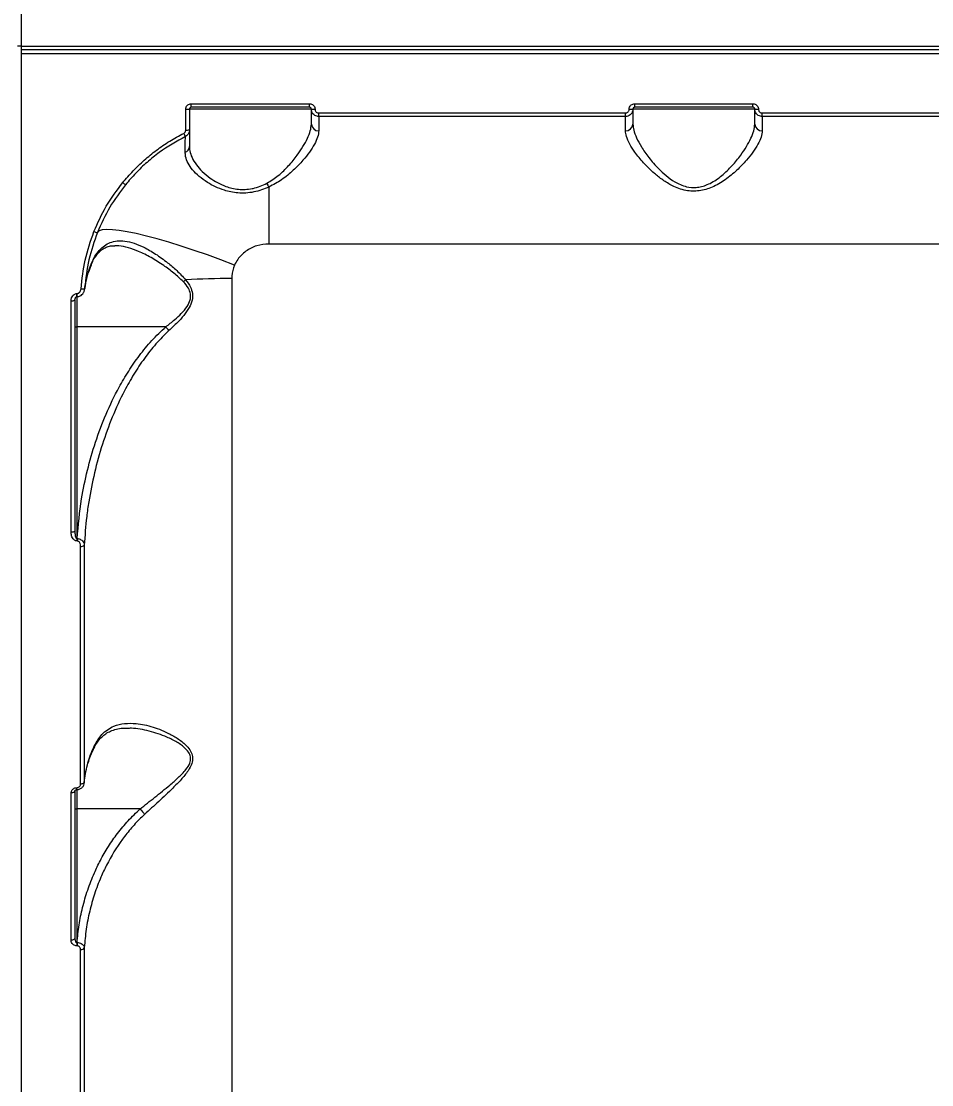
# Model space of a CAD drawing. Header units: millimetres. Extents: x -8760 to 8364, y -7998 to 7451.
# Drawn here: x 1976.4 to 2222.8, y -2688.5 to -2400.8 of the extents above; entities that cross this region are included whole.
import ezdxf

# ---------------------------------------------------------------- set-up
doc = ezdxf.new("R2010")
doc.units = ezdxf.units.MM
for name, color, linetype in [('DIKOM_ОБЪЕКТ', 7, 'Continuous'), ('DIKOM_РАЗМЕР_ЗОНА', 7, 'Continuous'), ('DIKOM_РАЗМЕР_ОБЪЕКТА', 7, 'Continuous')]:
    doc.layers.add(name, color=color, linetype=linetype)
doc.styles.add('style1', font='arial.ttf', dxfattribs={"width": 0.8})
doc.dimstyles.new('1-50', dxfattribs={"dimtxt": 300, "dimasz": 200, "dimexe": 100, "dimexo": 0, "dimgap": 100, "dimtad": 1, "dimtxsty": 'style1', "dimcen": 200, "dimclrd": 7, "dimclre": 7, "dimclrt": 7, "dimadec": 1, "dimazin": 2, "dimtfac": 1, "dimtmove": 0, "dimatfit": 2, "dimfxl": 0, "dimlwd": 25, "dimlwe": 18, "dimarcsym": 0})

# ---------------------------------------------------------------- blocks, each defined once
blk = doc.blocks.new('*D21')
at = {"layer": 'Defpoints', "color": 0, "transparency": 16777216}
for p in [(-7755.65, -10.55), (8364.4, -2410.44), (8364.4, -7897.56)]:
    blk.add_point(p, dxfattribs=at)
at = {"layer": 'DIKOM_РАЗМЕР_ЗОНА', "color": 7, "lineweight": 18, "transparency": 16777216}
for p, q in [((-7755.65, -10.55), (-7755.65, -7997.56)), ((8364.4, -2410.44), (8364.4, -7997.56))]:
    blk.add_line(p, q, dxfattribs=at)
at = {"layer": 'DIKOM_РАЗМЕР_ЗОНА', "color": 7, "lineweight": 25, "transparency": 16777216}
blk.add_line((-7555.65, -7897.56), (8164.4, -7897.56), dxfattribs=at)
at = {"layer": 'DIKOM_РАЗМЕР_ЗОНА', "color": 7, "transparency": 16777216}
for points in [[(-7555.65, -7864.23), (-7555.65, -7930.9), (-7755.65, -7897.56)], [(8164.4, -7864.23), (8164.4, -7930.9), (8364.4, -7897.56)]]:
    blk.add_solid(points, dxfattribs=at)
at = {"layer": 'DIKOM_РАЗМЕР_ЗОНА', "color": 7, "transparency": 16777216, "insert": (1040.74, -7644.39), "char_height": 300, "attachment_point": 5, "style": 'style1'}
blk.add_mtext('16100', dxfattribs=at)
blk = doc.blocks.new('*D19')
at = {"layer": 'Defpoints', "color": 0, "transparency": 16777216}
for p in [(-5756.7, -306.55), (6365.48, -2710.55), (6365.48, -7111.41)]:
    blk.add_point(p, dxfattribs=at)
at = {"layer": 'DIKOM_РАЗМЕР_ОБЪЕКТА', "color": 7, "lineweight": 18, "transparency": 16777216}
for p, q in [((-5756.7, -306.55), (-5756.7, -7211.41)), ((6365.48, -2710.55), (6365.48, -7211.41))]:
    blk.add_line(p, q, dxfattribs=at)
at = {"layer": 'DIKOM_РАЗМЕР_ОБЪЕКТА', "color": 7, "lineweight": 25, "transparency": 16777216}
blk.add_line((-5556.7, -7111.41), (6165.48, -7111.41), dxfattribs=at)
at = {"layer": 'DIKOM_РАЗМЕР_ОБЪЕКТА', "color": 7, "transparency": 16777216}
for points in [[(-5556.7, -7078.08), (-5556.7, -7144.75), (-5756.7, -7111.41)], [(6165.48, -7078.08), (6165.48, -7144.75), (6365.48, -7111.41)]]:
    blk.add_solid(points, dxfattribs=at)
at = {"layer": 'DIKOM_РАЗМЕР_ОБЪЕКТА', "color": 7, "transparency": 16777216, "insert": (1047.24, -6858.24), "char_height": 300, "attachment_point": 5, "style": 'style1'}
blk.add_mtext('12100', dxfattribs=at)

msp = doc.modelspace()

# ---------------------------------------------------------------- linework, layer by layer
at = {"layer": 'DIKOM_ОБЪЕКТ', "color": 7, "linetype": 'Continuous', "lineweight": 15}
for p, q in [((1976.392, -1988.554), (1976.392, -2407.552)), ((1976.392, -2407.552), (2460.392, -2407.552)), ((1976.392, -2407.552), (1976.392, -2408.554)), ((2460.392, -2408.554), (1976.392, -2408.554)), ((1976.392, -2408.554), (1976.392, -2409.557)), ((2460.392, -2409.557), (1976.392, -2409.557)), ((1976.392, -2409.557), (1976.392, -2828.554)), ((2020.892, -2430.219), (2020.892, -2424.592)), ((2021.892, -2424.554), (2021.892, -2430.167)), ((2054.892, -2424.554), (2021.892, -2424.554)), ((2022.392, -2423.089), (2054.391, -2423.089)), ((2022.392, -2424.054), (2022.392, -2423.089)), ((2054.391, -2424.054), (2022.392, -2424.054)), ((2054.391, -2424.054), (2054.391, -2423.089)), ((2054.892, -2428.605), (2054.892, -2424.554)), ((2056.892, -2425.595), (2139.891, -2425.595)), ((2056.892, -2426.554), (2056.892, -2425.595)), ((2139.891, -2426.554), (2139.891, -2425.595)), ((2141.892, -2424.554), (2141.892, -2428.605)), ((2174.892, -2424.554), (2141.892, -2424.554)), ((2142.392, -2423.089), (2174.392, -2423.089)), ((2142.392, -2424.054), (2142.392, -2423.089)), ((2174.392, -2424.054), (2142.392, -2424.054)), ((2174.392, -2424.054), (2174.392, -2423.089)), ((2174.892, -2428.605), (2174.892, -2424.554)), ((2176.892, -2425.595), (2259.892, -2425.595)), ((2176.892, -2426.554), (2176.892, -2425.595)), ((2056.892, -2426.554), (2056.892, -2430.412)), ((2139.891, -2426.554), (2056.892, -2426.554)), ((2139.891, -2430.412), (2139.891, -2426.554)), ((2176.892, -2426.554), (2176.892, -2430.412)), ((2259.892, -2426.554), (2176.892, -2426.554)), ((2043.392, -2445.648), (2043.392, -2461.057)), ((2393.391, -2461.057), (2043.392, -2461.057)), ((1995.29, -2466.703), (1995.278, -2466.732)), ((2033.342, -2470.402), (2033.342, -2790.554)), ((1991.392, -2474.458), (1991.486, -2474.458)), ((1991.392, -2475.301), (1991.392, -2474.458)), ((1991.486, -2475.301), (1991.486, -2474.458)), ((1993.633, -2473.244), (1993.721, -2472.598)), ((1989.892, -2539.066), (1989.892, -2476.4)), ((1990.892, -2476.238), (1990.892, -2538.755)), ((1991.392, -2475.289), (1991.392, -2483.471)), ((1991.392, -2475.301), (1991.486, -2475.301)), ((2015.504, -2483.471), (1991.392, -2483.471)), ((1991.392, -2483.471), (1991.392, -2540.76)), ((1991.392, -2540.76), (1991.513, -2540.76)), ((1991.392, -2540.76), (1991.392, -2541.407)), ((1991.513, -2540.76), (1991.513, -2541.407)), ((1991.513, -2541.407), (1991.392, -2541.407)), ((1992.452, -2607.187), (1992.452, -2542.866)), ((1993.449, -2542.569), (1993.449, -2606.749)), ((1989.892, -2649.439), (1989.892, -2609.576)), ((1990.892, -2609.097), (1990.892, -2648.866)), ((1991.392, -2608.16), (1991.424, -2608.16)), ((1991.392, -2608.684), (1991.392, -2608.16)), ((1991.392, -2608.684), (1991.424, -2608.684)), ((1991.392, -2608.701), (1991.392, -2613.907)), ((1991.424, -2608.684), (1991.424, -2608.16)), ((2008.552, -2613.907), (1991.392, -2613.907)), ((1991.392, -2613.907), (1991.392, -2650.061)), ((1991.392, -2650.061), (1991.495, -2650.061)), ((1991.392, -2650.061), (1991.392, -2650.961)), ((1991.495, -2650.061), (1991.495, -2650.961)), ((1991.495, -2650.961), (1991.392, -2650.961)), ((1992.452, -2717.904), (1992.452, -2651.927)), ((1993.449, -2651.39), (1993.449, -2717.221))]:
    msp.add_line(p, q, dxfattribs=at)
at = {"layer": 'DIKOM_ОБЪЕКТ', "color": 7, "linetype": 'Continuous', "lineweight": 15, "flags": 128}
for points in [[(2034.101, -2466.76), (2030.407, -2465.353), (2026.75, -2464.021), (2023.165, -2462.776), (2019.688, -2461.63), (2016.354, -2460.595), (2013.195, -2459.681), (2010.242, -2458.897), (2007.524, -2458.251), (2005.07, -2457.749), (2002.901, -2457.396), (2001.041, -2457.196), (1999.507, -2457.151), (1998.314, -2457.26), (1997.475, -2457.524), (1996.998, -2457.938)], [(1995.345, -2466.376), (1995.315, -2466.627), (1995.29, -2466.703)], [(1990.892, -2483.305), (1990.901, -2483.338), (1990.93, -2483.369), (1990.976, -2483.397), (1991.038, -2483.422), (1991.114, -2483.443), (1991.2, -2483.458), (1991.294, -2483.468), (1991.392, -2483.471)], [(1990.892, -2538.755), (1990.872, -2538.816), (1990.816, -2538.874), (1990.723, -2538.928), (1990.599, -2538.975), (1990.447, -2539.013), (1990.274, -2539.042), (1990.087, -2539.06), (1989.892, -2539.066)], [(1993.449, -2606.749), (1993.418, -2606.836), (1993.353, -2606.919), (1993.257, -2606.995), (1993.132, -2607.061), (1992.984, -2607.115), (1992.817, -2607.154), (1992.638, -2607.179), (1992.452, -2607.187)], [(1990.892, -2609.097), (1990.872, -2609.191), (1990.816, -2609.28), (1990.723, -2609.363), (1990.599, -2609.436), (1990.447, -2609.495), (1990.274, -2609.54), (1990.087, -2609.567), (1989.892, -2609.576)], [(1990.892, -2613.745), (1990.901, -2613.776), (1990.93, -2613.807), (1990.976, -2613.835), (1991.038, -2613.859), (1991.114, -2613.879), (1991.2, -2613.894), (1991.294, -2613.904), (1991.392, -2613.907)], [(1990.892, -2648.866), (1990.872, -2648.978), (1990.816, -2649.085), (1990.723, -2649.184), (1990.599, -2649.271), (1990.447, -2649.343), (1990.274, -2649.396), (1990.087, -2649.428), (1989.892, -2649.439)]]:
    msp.add_lwpolyline(points, dxfattribs=at)
at = {"layer": 'DIKOM_ОБЪЕКТ', "color": 7, "linetype": 'Continuous', "lineweight": 15}
for centre, radius, start, end in [((1976.14, -2511.613), 104.061, 89.86123, 90.41193), ((2021.141, -2418.014), 6.583, 267.82621, 276.54568), ((2055.642, -2418.023), 6.574, 263.44898, 272.17809), ((2141.142, -2418.023), 6.574, 267.82191, 276.55102), ((2175.642, -2418.02), 6.577, 263.45051, 272.17656), ((2029.14, -2426.911), 9.748, 205.53389, 211.13416), ((2021.141, -2425.329), 4.896, 267.08051, 278.8214), ((2056.8, -2428.503), 1.911, 183.04233, 272.75402), ((2139.983, -2428.503), 1.911, 267.24638, 356.95048), ((2176.8, -2428.503), 1.911, 183.04952, 272.75362), ((2020.131, -2434.599), 1.762, 291.14863, 358.15694), ((2006.244, -2441.848), 3.549, 227.19176, 242.54924), ((2049.735, -2441.705), 7.469, 202.82352, 211.86014), ((1997.154, -2455.563), 2.38, 242.9138, 266.23858), ((2016.704, -2466.307), 6.068, 305.63916, 313.27506), ((2033.221, -2706.805), 236.403, 89.97076, 92.99627), ((1992.914, -2471.222), 1.97, 259.79024, 289.13811), ((1990.135, -2474.732), 1.686, 261.69042, 296.66219), ((2009.378, -2489.447), 8.558, 35.40505, 44.28987), ((1992.654, -2541.721), 1.162, 259.96783, 313.13449), ((1992.601, -2651.01), 0.928, 260.71304, 335.89225)]:
    msp.add_arc(centre, radius, start, end, dxfattribs=at)
for points, knots in [([(2020.892, -2424.592), (2020.899, -2424.481), (2020.917, -2424.202), (2021.097, -2423.779), (2021.436, -2423.398), (2021.886, -2423.139), (2022.223, -2423.105), (2022.392, -2423.089)], [0, 0, 0, 0, 0.1418457, 0.3567193, 0.5712868, 0.7856776, 1, 1, 1, 1]), ([(2022.392, -2424.054), (2022.335, -2424.06), (2022.223, -2424.071), (2022.073, -2424.157), (2021.96, -2424.284), (2021.9, -2424.424), (2021.894, -2424.517), (2021.892, -2424.554)], [0, 0, 0, 0, 0.2140039, 0.42826973, 0.6428412, 0.85793783, 1, 1, 1, 1]), ([(2054.391, -2423.089), (2054.502, -2423.096), (2054.78, -2423.114), (2055.202, -2423.294), (2055.583, -2423.634), (2055.842, -2424.085), (2055.875, -2424.423), (2055.892, -2424.592)], [0, 0, 0, 0, 0.1406849, 0.3551046, 0.5699092, 0.7849029, 1, 1, 1, 1]), ([(2054.892, -2424.554), (2054.886, -2424.498), (2054.875, -2424.386), (2054.789, -2424.236), (2054.662, -2424.122), (2054.521, -2424.063), (2054.428, -2424.057), (2054.391, -2424.054)], [0, 0, 0, 0, 0.2154957, 0.4306978, 0.6452619, 0.8596237, 1, 1, 1, 1]), ([(2056.892, -2426.554), (2056.745, -2426.545), (2056.374, -2426.52), (2055.811, -2426.281), (2055.303, -2425.829), (2054.958, -2425.229), (2054.914, -2424.779), (2054.892, -2424.554)], [0, 0, 0, 0, 0.1407148, 0.3554091, 0.5702899, 0.7851538, 1, 1, 1, 1]), ([(2055.892, -2424.592), (2055.903, -2424.705), (2055.925, -2424.93), (2056.097, -2425.231), (2056.351, -2425.458), (2056.633, -2425.578), (2056.818, -2425.59), (2056.892, -2425.595)], [0, 0, 0, 0, 0.2151556, 0.4301612, 0.6449475, 0.8595627, 1, 1, 1, 1]), ([(2141.892, -2424.554), (2141.882, -2424.702), (2141.857, -2425.074), (2141.617, -2425.637), (2141.165, -2426.144), (2140.566, -2426.488), (2140.116, -2426.532), (2139.891, -2426.554)], [0, 0, 0, 0, 0.1417138, 0.3564083, 0.5709641, 0.7854632, 1, 1, 1, 1]), ([(2139.891, -2425.595), (2140.004, -2425.584), (2140.229, -2425.562), (2140.528, -2425.389), (2140.754, -2425.135), (2140.875, -2424.853), (2140.887, -2424.666), (2140.892, -2424.592)], [0, 0, 0, 0, 0.2143014, 0.428617, 0.6431479, 0.8580772, 1, 1, 1, 1]), ([(2140.892, -2424.592), (2140.899, -2424.481), (2140.917, -2424.202), (2141.097, -2423.779), (2141.436, -2423.398), (2141.886, -2423.139), (2142.223, -2423.105), (2142.392, -2423.089)], [0, 0, 0, 0, 0.1418407, 0.3567237, 0.571368, 0.7857682, 1, 1, 1, 1]), ([(2142.392, -2424.054), (2142.335, -2424.06), (2142.223, -2424.071), (2142.073, -2424.157), (2141.96, -2424.284), (2141.9, -2424.424), (2141.894, -2424.517), (2141.892, -2424.554)], [0, 0, 0, 0, 0.21401758, 0.42803155, 0.64281837, 0.85792875, 1, 1, 1, 1]), ([(2174.392, -2423.089), (2174.502, -2423.096), (2174.78, -2423.114), (2175.202, -2423.294), (2175.583, -2423.634), (2175.842, -2424.085), (2175.875, -2424.423), (2175.892, -2424.592)], [0, 0, 0, 0, 0.1405957, 0.3551269, 0.5698736, 0.7848851, 1, 1, 1, 1]), ([(2174.892, -2424.554), (2174.886, -2424.498), (2174.875, -2424.386), (2174.789, -2424.236), (2174.662, -2424.123), (2174.521, -2424.063), (2174.428, -2424.057), (2174.392, -2424.054)], [0, 0, 0, 0, 0.2154676, 0.4306923, 0.6455056, 0.8596089, 1, 1, 1, 1]), ([(2176.892, -2426.554), (2176.745, -2426.545), (2176.374, -2426.52), (2175.811, -2426.281), (2175.303, -2425.829), (2174.958, -2425.229), (2174.914, -2424.779), (2174.892, -2424.554)], [0, 0, 0, 0, 0.1407827, 0.355465, 0.5702769, 0.7851658, 1, 1, 1, 1]), ([(2175.892, -2424.592), (2175.903, -2424.705), (2175.925, -2424.931), (2176.097, -2425.231), (2176.351, -2425.458), (2176.633, -2425.578), (2176.818, -2425.59), (2176.892, -2425.595)], [0, 0, 0, 0, 0.2151375, 0.4301987, 0.6449668, 0.8594232, 1, 1, 1, 1]), ([(2003.833, -2444.451), (2004.747, -2443.379), (2006.574, -2441.235), (2009.641, -2438.318), (2012.954, -2435.626), (2016.512, -2433.18), (2019.066, -2431.802), (2020.343, -2431.113)], [0, 0, 0, 0, 0.1978356, 0.3955023, 0.5931717, 0.79659, 1, 1, 1, 1]), ([(2020.343, -2431.113), (2020.439, -2431.052), (2020.63, -2430.93), (2020.818, -2430.641), (2020.887, -2430.391), (2020.891, -2430.249), (2020.892, -2430.219)], [0, 0, 0, 0, 0.3057435, 0.6116334, 0.9180107, 1, 1, 1, 1]), ([(2021.892, -2430.167), (2021.89, -2430.227), (2021.882, -2430.511), (2021.744, -2431.009), (2021.368, -2431.587), (2020.986, -2431.83), (2020.795, -2431.951)], [0, 0, 0, 0, 0.0818894, 0.3880595, 0.6939854, 1, 1, 1, 1]), ([(2021.892, -2430.167), (2021.892, -2430.255), (2021.892, -2430.439), (2021.892, -2431.898), (2021.892, -2433.728), (2021.892, -2434.656)], [0, 0, 0, 0, 0.3069741, 0.6484664, 1, 1, 1, 1]), ([(2042.851, -2444.602), (2043.918, -2443.939), (2046.144, -2442.554), (2048.815, -2439.835), (2051.006, -2437.166), (2052.687, -2434.662), (2053.882, -2432.453), (2054.717, -2430.37), (2054.833, -2429.198), (2054.892, -2428.605)], [0, 0, 0, 0, 0.1463743, 0.3054985, 0.4689909, 0.6008955, 0.7350955, 0.8657017, 1, 1, 1, 1]), ([(2056.892, -2430.412), (2056.827, -2430.967), (2056.699, -2432.079), (2055.773, -2434.056), (2054.424, -2436.177), (2052.54, -2438.556), (2050.079, -2441.122), (2047.05, -2443.718), (2044.583, -2445.019), (2043.392, -2445.648)], [0, 0, 0, 0, 0.1316558, 0.2634888, 0.3951402, 0.5268726, 0.6882983, 0.849532, 1, 1, 1, 1]), ([(2176.892, -2430.412), (2176.827, -2430.967), (2176.698, -2432.079), (2175.773, -2434.056), (2174.424, -2436.177), (2172.538, -2438.554), (2170.087, -2441.134), (2167, -2443.692), (2163.602, -2445.727), (2160.479, -2446.68), (2158.034, -2446.798), (2156.157, -2446.586), (2154.323, -2446.063), (2152.208, -2445.142), (2149.956, -2443.763), (2147.306, -2441.662), (2144.703, -2439.109), (2142.496, -2436.391), (2140.962, -2433.982), (2140.057, -2431.994), (2139.944, -2430.91), (2139.891, -2430.412)], [0, 0, 0, 0, 0.0554754, 0.1110242, 0.1664973, 0.2220064, 0.2900233, 0.3579639, 0.4226764, 0.4774091, 0.5052457, 0.5330932, 0.5627104, 0.5923748, 0.6404307, 0.6885812, 0.7603258, 0.8320613, 0.8909996, 0.9498677, 1, 1, 1, 1]), ([(2141.892, -2428.605), (2141.939, -2429.129), (2142.04, -2430.265), (2142.843, -2432.346), (2144.198, -2434.858), (2146.167, -2437.704), (2148.462, -2440.377), (2150.839, -2442.593), (2152.831, -2444.044), (2154.738, -2445.028), (2156.67, -2445.683), (2158.401, -2445.827), (2160.023, -2445.636), (2161.308, -2445.309), (2163.499, -2444.364), (2166.097, -2442.528), (2168.824, -2439.847), (2171.004, -2437.163), (2172.687, -2434.663), (2173.882, -2432.453), (2174.717, -2430.37), (2174.833, -2429.198), (2174.892, -2428.605)], [0, 0, 0, 0, 0.0507145, 0.1099143, 0.1707237, 0.2426534, 0.3164727, 0.3637481, 0.4119869, 0.4400474, 0.4688574, 0.5101005, 0.521087, 0.546819, 0.5734071, 0.636935, 0.7046117, 0.7741488, 0.830251, 0.8873294, 0.9428801, 1, 1, 1, 1]), ([(2020.795, -2431.951), (2018.388, -2433.312), (2014.74, -2435.374), (2010.395, -2438.921), (2007.321, -2441.819), (2005.504, -2443.948), (2004.608, -2444.997)], [0, 0, 0, 0, 0.3951696, 0.5986743, 0.8021698, 1, 1, 1, 1]), ([(2020.767, -2436.242), (2020.772, -2435.374), (2020.782, -2433.613), (2020.79, -2432.376), (2020.794, -2431.98), (2020.795, -2431.957), (2020.795, -2431.951)], [0, 0, 0, 0, 0.3414961, 0.6930008, 0.9180168, 1, 1, 1, 1]), ([(2043.392, -2445.648), (2042.748, -2445.917), (2041.447, -2446.462), (2039.357, -2447.021), (2037.18, -2447.314), (2034.435, -2447.282), (2031.589, -2446.681), (2028.879, -2445.602), (2026.558, -2444.323), (2024.436, -2442.756), (2022.676, -2440.98), (2021.446, -2439.15), (2020.843, -2437.564), (2020.787, -2436.605), (2020.767, -2436.242)], [0, 0, 0, 0, 0.0603651, 0.122047, 0.1825846, 0.2452044, 0.354861, 0.4358143, 0.5191065, 0.6213434, 0.7266017, 0.8297195, 0.9355795, 1, 1, 1, 1]), ([(2021.892, -2434.656), (2021.913, -2435.036), (2021.969, -2436.025), (2022.533, -2437.685), (2023.668, -2439.586), (2025.317, -2441.466), (2027.268, -2443.105), (2029.443, -2444.474), (2031.94, -2445.625), (2034.538, -2446.272), (2036.983, -2446.339), (2038.323, -2446.167), (2039.682, -2445.873), (2041.063, -2445.458), (2042.25, -2444.89), (2042.851, -2444.602)], [0, 0, 0, 0, 0.06539, 0.1703669, 0.277943, 0.3818107, 0.4884088, 0.5695644, 0.6527947, 0.7604192, 0.8151632, 0.8718864, 0.8800454, 0.9392017, 1, 1, 1, 1]), ([(1996.07, -2457.682), (1997.098, -2455.36), (1999.178, -2450.661), (2002.269, -2446.537), (2003.833, -2444.451)], [0, 0, 0, 0, 0.4941714, 1, 1, 1, 1]), ([(2004.608, -2444.997), (2003.109, -2446.988), (2000.076, -2451.017), (1998.032, -2455.613), (1996.998, -2457.938)], [0, 0, 0, 0, 0.4941658, 1, 1, 1, 1]), ([(1992.564, -2473.161), (1992.84, -2470.551), (1993.398, -2465.266), (1995.172, -2460.231), (1996.07, -2457.682)], [0, 0, 0, 0, 0.4938735, 1, 1, 1, 1]), ([(1996.998, -2457.938), (1996.136, -2460.37), (1994.392, -2465.294), (1993.839, -2470.466), (1993.559, -2473.084)], [0, 0, 0, 0, 0.4938162, 1, 1, 1, 1]), ([(1995.345, -2466.376), (1995.661, -2465.686), (1996.292, -2464.306), (1997.491, -2462.684), (1998.868, -2461.438), (2000.487, -2460.569), (2002.329, -2460.144), (2004.489, -2460.183), (2006.898, -2460.752), (2009.683, -2461.916), (2012.735, -2463.671), (2015.741, -2465.864), (2018.532, -2468.175), (2020.087, -2469.875), (2020.864, -2470.725)], [0, 0, 0, 0, 0.0676083, 0.1352449, 0.2056892, 0.2761668, 0.3555601, 0.4349986, 0.5267498, 0.6185548, 0.7258798, 0.8332497, 0.9166788, 1, 1, 1, 1]), ([(1995.298, -2466.738), (1995.381, -2466.523), (1995.665, -2465.786), (1996.252, -2464.752), (1997.033, -2463.65), (1997.899, -2462.792), (1998.858, -2462.132), (1999.952, -2461.705), (2000.9, -2461.498), (2001.545, -2461.535), (2001.694, -2461.543)], [0, 0, 0, 0, 0.0545792, 0.1865296, 0.3226028, 0.4612864, 0.6104547, 0.7718512, 0.9472131, 1, 1, 1, 1]), ([(2020.24, -2471.238), (2019.392, -2470.44), (2017.682, -2468.831), (2014.713, -2466.68), (2011.508, -2464.658), (2008.311, -2463.05), (2005.38, -2462.013), (2003.225, -2461.526), (2002.044, -2461.557), (2001.696, -2461.566)], [0, 0, 0, 0, 0.1394686, 0.2812119, 0.4569264, 0.6359679, 0.7849032, 0.9365833, 1, 1, 1, 1]), ([(2043.392, -2461.057), (2042.278, -2461.153), (2040.073, -2461.345), (2037.123, -2462.862), (2035.117, -2464.786), (2034.368, -2466.241), (2034.101, -2466.76)], [0, 0, 0, 0, 0.2885646, 0.5716324, 0.847047, 1, 1, 1, 1]), ([(1993.559, -2473.084), (1993.744, -2471.955), (1994.115, -2469.684), (1994.934, -2467.483), (1995.345, -2466.376)], [0, 0, 0, 0, 0.497412, 1, 1, 1, 1]), ([(1993.721, -2472.598), (1993.756, -2472.311), (1993.909, -2471.092), (1994.428, -2469.121), (1995.066, -2467.47), (1995.354, -2466.723)], [0, 0, 0, 0, 0.1438571, 0.6125506, 1, 1, 1, 1]), ([(2034.101, -2466.76), (2033.773, -2467.74), (2033.41, -2468.824), (2033.345, -2470.066), (2033.343, -2470.287), (2033.342, -2470.402)], [0, 0, 0, 0, 0.8217622, 0.9078695, 1, 1, 1, 1]), ([(2015.504, -2483.471), (2016.314, -2482.827), (2017.756, -2481.68), (2019.736, -2479.867), (2021.227, -2478.119), (2022.121, -2476.399), (2022.251, -2475.187), (2022.12, -2474.103), (2021.588, -2472.754), (2020.736, -2471.797), (2020.24, -2471.238)], [0, 0, 0, 0, 0.20105, 0.3583887, 0.5149417, 0.6384969, 0.7217759, 0.7449559, 0.8512671, 1, 1, 1, 1]), ([(2020.864, -2470.725), (2021.339, -2471.363), (2022.166, -2472.475), (2022.81, -2474.423), (2022.717, -2476.394), (2021.83, -2478.435), (2020.407, -2480.415), (2018.517, -2482.466), (2017.126, -2483.766), (2016.354, -2484.489)], [0, 0, 0, 0, 0.1491139, 0.2596248, 0.3716503, 0.4987591, 0.6525365, 0.8069768, 1, 1, 1, 1]), ([(1989.892, -2476.4), (1989.913, -2476.149), (1989.954, -2475.673), (1990.254, -2475.079), (1990.639, -2474.689), (1991.028, -2474.489), (1991.282, -2474.467), (1991.392, -2474.458)], [0, 0, 0, 0, 0.27918549, 0.52943171, 0.72162178, 0.87945506, 1, 1, 1, 1]), ([(1991.485, -2475.281), (1991.658, -2475.274), (1992.041, -2475.26), (1992.582, -2474.974), (1993.071, -2474.509), (1993.429, -2473.854), (1993.564, -2473.319), (1993.564, -2473.024), (1993.564, -2473.007)], [0, 0, 0, 0, 0.1511629, 0.3335296, 0.5232218, 0.739654, 0.9847477, 1, 1, 1, 1]), ([(1991.486, -2474.458), (1991.548, -2474.453), (1991.71, -2474.442), (1991.975, -2474.32), (1992.26, -2474.057), (1992.49, -2473.655), (1992.539, -2473.327), (1992.564, -2473.161)], [0, 0, 0, 0, 0.1011555, 0.2613735, 0.4606858, 0.7265778, 1, 1, 1, 1]), ([(1990.901, -2476.405), (1990.896, -2476.314), (1990.881, -2476.045), (1990.977, -2475.68), (1991.163, -2475.414), (1991.294, -2475.321), (1991.371, -2475.3), (1991.417, -2475.301), (1991.441, -2475.309), (1991.452, -2475.312)], [0, 0, 0, 0, 0.1994597, 0.5950292, 0.8022969, 0.9046877, 0.9445136, 0.9749789, 1, 1, 1, 1]), ([(1991.513, -2540.76), (1991.835, -2537.158), (1992.392, -2530.945), (1994.22, -2522.254), (1996.401, -2514.604), (1999.229, -2507.072), (2002.316, -2500.66), (2005.408, -2495.39), (2008.339, -2491.157), (2011.627, -2487.095), (2014.212, -2484.678), (2015.504, -2483.471)], [0, 0, 0, 0, 0.172163, 0.2969448, 0.4217215, 0.5495771, 0.6773933, 0.7569502, 0.8364863, 0.9182741, 1, 1, 1, 1]), ([(2016.354, -2484.489), (2015.152, -2485.665), (2012.748, -2488.017), (2009.631, -2492.022), (2006.804, -2496.272), (2003.84, -2501.551), (2000.927, -2507.859), (1998.239, -2515.284), (1996.112, -2522.939), (1994.824, -2529.489), (1993.887, -2536.034), (1993.623, -2539.972), (1993.449, -2542.569)], [0, 0, 0, 0, 0.0776036, 0.1552646, 0.2354697, 0.3156977, 0.4385187, 0.5613751, 0.6872838, 0.8131995, 0.8767619, 1, 1, 1, 1]), ([(1991.392, -2541.407), (1991.293, -2541.398), (1991.073, -2541.377), (1990.724, -2541.19), (1990.371, -2540.832), (1990.017, -2540.161), (1989.897, -2539.532), (1989.892, -2539.112), (1989.892, -2539.066)], [0, 0, 0, 0, 0.0933837, 0.2087118, 0.3720546, 0.5792881, 0.9536398, 1, 1, 1, 1]), ([(1990.892, -2538.755), (1990.903, -2539.11), (1990.919, -2539.626), (1991.044, -2540.237), (1991.154, -2540.545), (1991.259, -2540.7), (1991.339, -2540.753), (1991.374, -2540.757), (1991.392, -2540.76)], [0, 0, 0, 0, 0.4958761, 0.7197823, 0.8702944, 0.9510232, 0.9759227, 1, 1, 1, 1]), ([(1991.513, -2540.76), (1991.637, -2540.769), (1991.91, -2540.791), (1992.346, -2540.934), (1992.788, -2541.203), (1993.203, -2541.655), (1993.413, -2542.139), (1993.441, -2542.471), (1993.449, -2542.569)], [0, 0, 0, 0, 0.1137173, 0.2493696, 0.4227504, 0.6135062, 0.8848294, 1, 1, 1, 1]), ([(1992.452, -2542.866), (1992.428, -2542.595), (1992.394, -2542.202), (1992.152, -2541.759), (1991.937, -2541.54), (1991.715, -2541.424), (1991.575, -2541.412), (1991.513, -2541.407)], [0, 0, 0, 0, 0.4299595, 0.6257345, 0.7880963, 0.9052794, 1, 1, 1, 1]), ([(1996.152, -2597.306), (1996.18, -2597.244), (1996.428, -2596.678), (1997.015, -2595.787), (1997.923, -2594.643), (1998.991, -2593.704), (2000.223, -2592.962), (2001.717, -2592.396), (2003.314, -2592.053), (2004.477, -2592.03), (2005.011, -2592.019)], [0, 0, 0, 0, 0.0148814, 0.1349498, 0.2626112, 0.3977627, 0.5419778, 0.6955292, 0.8603704, 1, 1, 1, 1]), ([(1996.207, -2596.752), (1996.825, -2595.689), (1997.832, -2593.955), (1999.705, -2592.406), (2001.729, -2591.314), (2004.324, -2590.701), (2007.864, -2590.717), (2012.044, -2591.59), (2016.022, -2593.248), (2019.26, -2595.125), (2021.247, -2596.813), (2022.435, -2598.52), (2022.846, -2600.052), (2022.583, -2601.79), (2021.471, -2603.819), (2019.659, -2606.016), (2016.932, -2608.747), (2013.584, -2611.901), (2011.018, -2614.241), (2009.734, -2615.41)], [0, 0, 0, 0, 0.0742522, 0.1210081, 0.1678005, 0.2385493, 0.3094148, 0.4070057, 0.5046745, 0.5609037, 0.6168516, 0.6484709, 0.6753801, 0.7024495, 0.7386741, 0.7876396, 0.8368212, 0.9184111, 1, 1, 1, 1]), ([(2008.552, -2613.907), (2009.881, -2612.854), (2012.561, -2610.731), (2016.073, -2607.926), (2018.922, -2605.451), (2020.838, -2603.518), (2022.036, -2601.684), (2022.324, -2600.107), (2021.877, -2598.732), (2020.617, -2597.221), (2018.51, -2595.771), (2015.167, -2594.118), (2010.985, -2592.762), (2007.323, -2592.032), (2005.402, -2592.105), (2005.004, -2592.12)], [0, 0, 0, 0, 0.1151984, 0.2322641, 0.2999317, 0.3687193, 0.4168202, 0.4516271, 0.4864109, 0.5286263, 0.6057436, 0.6850502, 0.8225245, 0.9632587, 1, 1, 1, 1]), ([(1993.449, -2606.749), (1993.668, -2605.162), (1994.097, -2602.051), (1995.283, -2598.741), (1996.08, -2597.025), (1996.207, -2596.752)], [0, 0, 0, 0, 0.4665298, 0.9150085, 1, 1, 1, 1]), ([(1993.457, -2606.866), (1993.46, -2606.783), (1993.501, -2605.745), (1993.872, -2603.765), (1994.613, -2600.956), (1995.397, -2598.792), (1996.019, -2597.599), (1996.177, -2597.296)], [0, 0, 0, 0, 0.0255684, 0.3177032, 0.6098552, 0.9011873, 1, 1, 1, 1]), ([(1996.207, -2596.752), (1996.211, -2596.772), (1996.238, -2596.941), (1996.247, -2597.137), (1996.151, -2597.259), (1996.139, -2597.274)], [0, 0, 0, 0, 0.1052973, 0.8930734, 1, 1, 1, 1]), ([(1991.424, -2608.671), (1991.469, -2608.675), (1991.756, -2608.699), (1992.288, -2608.534), (1992.917, -2608.119), (1993.322, -2607.487), (1993.497, -2606.973), (1993.449, -2606.719), (1993.448, -2606.714)], [0, 0, 0, 0, 0.0420129, 0.2718285, 0.5073368, 0.7485674, 0.9944294, 1, 1, 1, 1]), ([(1989.892, -2609.576), (1989.904, -2609.441), (1989.929, -2609.152), (1990.143, -2608.75), (1990.481, -2608.422), (1990.911, -2608.202), (1991.231, -2608.174), (1991.392, -2608.16)], [0, 0, 0, 0, 0.1890317, 0.4045523, 0.6068952, 0.8033718, 1, 1, 1, 1]), ([(1990.91, -2609.069), (1990.912, -2609.02), (1990.916, -2608.935), (1991.022, -2608.81), (1991.153, -2608.729), (1991.285, -2608.69), (1991.404, -2608.68), (1991.473, -2608.691), (1991.503, -2608.695)], [0, 0, 0, 0, 0.30522666, 0.53916567, 0.69574199, 0.81573469, 0.92170981, 1, 1, 1, 1]), ([(1991.424, -2608.16), (1991.533, -2608.15), (1991.751, -2608.13), (1992.044, -2607.98), (1992.277, -2607.756), (1992.425, -2607.479), (1992.443, -2607.28), (1992.452, -2607.187)], [0, 0, 0, 0, 0.1951277, 0.3901362, 0.5932782, 0.8110987, 1, 1, 1, 1]), ([(1991.495, -2650.061), (1991.65, -2648.47), (1991.961, -2645.288), (1992.939, -2640.536), (1994.301, -2635.829), (1995.95, -2631.585), (1997.835, -2627.669), (1999.907, -2624.079), (2002.419, -2620.47), (2005.262, -2617.025), (2007.457, -2614.947), (2008.555, -2613.908)], [0, 0, 0, 0, 0.1183264, 0.2366523, 0.3581444, 0.4796279, 0.5712558, 0.6768275, 0.7823857, 0.8912033, 1, 1, 1, 1]), ([(2009.734, -2615.41), (2009.491, -2615.637), (2008.268, -2616.779), (2006.203, -2618.97), (2002.836, -2623.198), (2000.081, -2627.72), (1997.727, -2632.746), (1996.154, -2636.911), (1994.83, -2641.615), (1993.876, -2646.449), (1993.591, -2649.743), (1993.449, -2651.39)], [0, 0, 0, 0, 0.0242919, 0.1222464, 0.2202161, 0.4215146, 0.5118865, 0.6322344, 0.7525908, 0.8762951, 1, 1, 1, 1]), ([(2008.555, -2613.908), (2008.555, -2613.908), (2008.554, -2613.907), (2008.553, -2613.907), (2008.552, -2613.907), (2008.552, -2613.907)], [0, 0, 0, 0, 0.3217697, 0.7340624, 1, 1, 1, 1]), ([(2008.555, -2613.908), (2008.709, -2614.07), (2009.018, -2614.394), (2009.392, -2614.873), (2009.618, -2615.208), (2009.707, -2615.363), (2009.734, -2615.41)], [0, 0, 0, 0, 0.3252424, 0.6504989, 0.89255, 1, 1, 1, 1]), ([(1991.392, -2650.961), (1991.322, -2650.958), (1991.079, -2650.947), (1990.684, -2650.812), (1990.275, -2650.499), (1989.959, -2650.031), (1989.915, -2649.649), (1989.892, -2649.439)], [0, 0, 0, 0, 0.07957887, 0.27573075, 0.47076641, 0.71053581, 1, 1, 1, 1]), ([(1990.892, -2648.866), (1990.899, -2649.028), (1990.912, -2649.314), (1991.01, -2649.673), (1991.124, -2649.894), (1991.231, -2650.004), (1991.312, -2650.053), (1991.368, -2650.059), (1991.392, -2650.061)], [0, 0, 0, 0, 0.3509577, 0.6182555, 0.8028785, 0.8793102, 0.9492447, 1, 1, 1, 1]), ([(1991.495, -2650.061), (1991.588, -2650.067), (1991.893, -2650.086), (1992.386, -2650.208), (1992.911, -2650.473), (1993.298, -2650.847), (1993.435, -2651.177), (1993.447, -2651.36), (1993.449, -2651.39)], [0, 0, 0, 0, 0.0891779, 0.2936218, 0.4895715, 0.7163647, 0.9545866, 1, 1, 1, 1]), ([(1992.452, -2651.927), (1992.436, -2651.788), (1992.407, -2651.542), (1992.202, -2651.245), (1991.945, -2651.053), (1991.695, -2650.969), (1991.541, -2650.963), (1991.495, -2650.961)], [0, 0, 0, 0, 0.3025732, 0.5347161, 0.7255458, 0.9171614, 1, 1, 1, 1])]:
    msp.add_open_spline(points, degree=3, knots=knots, dxfattribs=at)

# ---------------------------------------------------------------- dimensions: what is measured, and where the dimension line sits
at = {"layer": 'DIKOM_РАЗМЕР_ЗОНА'}
dim = msp.add_linear_dim(base=(8364.404, -7897.564), p1=(-7755.645, -10.554), p2=(8364.404, -2410.44), text='16100', dimstyle='1-50', dxfattribs=at)
dim.commit()
dim.dimension.update_dxf_attribs({"geometry": '*D21', "text_midpoint": (1040.741, -7897.564), "dimtype": 160})
at = {"layer": 'DIKOM_РАЗМЕР_ОБЪЕКТА'}
dim = msp.add_linear_dim(base=(6365.479, -7111.412), p1=(-5756.695, -306.554), p2=(6365.479, -2710.554), text='12100', dimstyle='1-50', dxfattribs=at)
dim.commit()
dim.dimension.update_dxf_attribs({"geometry": '*D19', "text_midpoint": (1047.24, -7111.412), "dimtype": 160})

doc.saveas('drawing.dxf')
